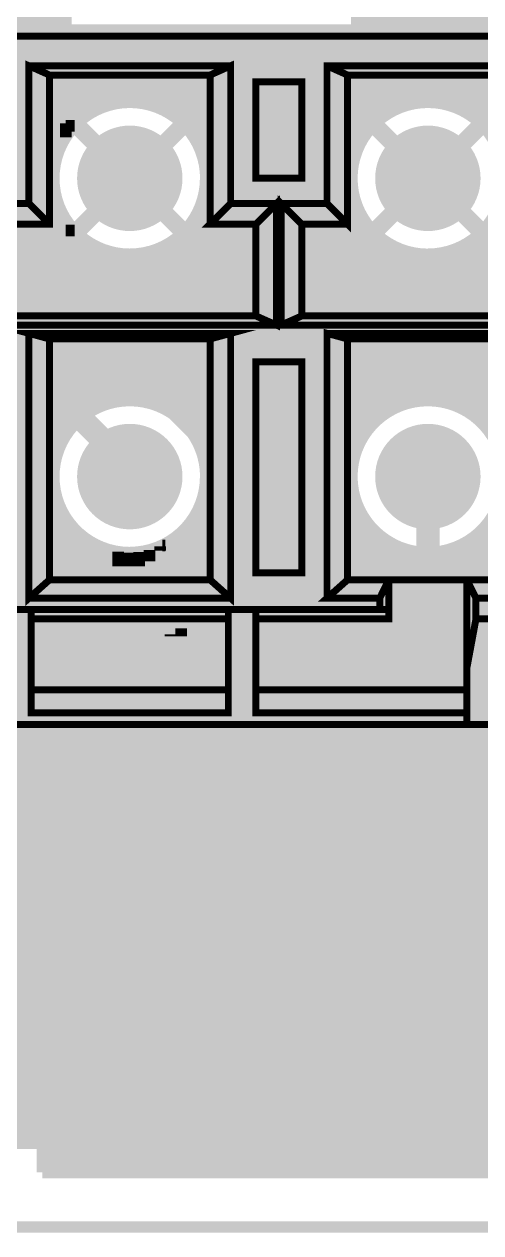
# Model space of a CAD drawing. Extents: x -5 to 100, y -56 to 115.
# Drawn here: x 47.86 to 57.82, y -5.13 to 21.21 of the extents above; entities that cross this region are included whole.
import ezdxf

# ---------------------------------------------------------------- set-up
doc = ezdxf.new("R2010")
doc.units = 0
doc.header["$MEASUREMENT"] = 0
doc.layers.get('0').update_dxf_attribs({"linetype": 'CONTINUOUS'})
for name, color, linetype in [('22-314-0_BOT', 7, 'CONTINUOUS'), ('22-314-0_DRD', 7, 'CONTINUOUS'), ('22-314-0_DRL', 2, 'CONTINUOUS'), ('22-314-0_SMB', 4, 'CONTINUOUS'), ('22-314-0_SMT', 3, 'CONTINUOUS'), ('22-314-0_SST', 5, 'CONTINUOUS'), ('22-314-0_TOP', 10, 'CONTINUOUS'), ('THRUHOLE_TAP', 12, 'CONTINUOUS')]:
    doc.layers.add(name, color=color, linetype=linetype)

# ---------------------------------------------------------------- blocks, each defined once
blk = doc.blocks.new('ROUND_3')
at = {"const_width": 1.14935}
blk.add_lwpolyline([(-0.574674, 0, 1), (0.574674, 0, 1)], format="xyb", close=True, dxfattribs=at)
blk = doc.blocks.new('ROUND_18')
at = {"const_width": 0.65024}
blk.add_lwpolyline([(-0.32512, 0, 1), (0.32512, 0, 1)], format="xyb", close=True, dxfattribs=at)

msp = doc.modelspace()

# ---------------------------------------------------------------- linework, layer by layer
at = {"layer": '22-314-0_BOT'}
for points, const_width in [([(43.66514, 11.3538), (46.38294, 8.636), (50.8, 8.636), (52.578, 10.414), (52.578, 11.43), (48.006, 16.002), (48.006, 19.05), (45.466, 21.59), (37.592, 21.59), (32.766, 26.416), (32.766, 42.926), (22.86, 52.832), (22.86, 94.488), (17.59712, 99.74834), (17.59712, 104.648), (19.25066, 106.299)], 0.508), ([(56.66486, 11.3538), (56.66486, 9.16686), (54.61, 7.112), (41.402, 7.112), (33.782, 14.732), (33.782, 19.05), (28.702, 24.13), (13.208, 24.13), (9.652, 27.686), (9.652, 98.806), (8.7503, 99.7077), (8.7503, 101.69906)], 0.508), ([(50.165, 11.3538), (50.165, 11.557), (46.482, 15.24), (46.482, 19.05), (44.958, 20.574), (37.084, 20.574), (23.114, 34.544), (23.114, 41.656), (18.796, 45.974), (18.796, 64.262), (20.828, 66.294), (20.828, 82.296), (19.304, 83.82), (19.304, 96.266), (15.75054, 99.81946), (15.75054, 101.69906)], 0.508), ([(47.8536, 36.83), (47.8536, 20.27936)], 0.254), ([(48.0822, 36.83), (48.0822, 20.05076)], 0.254), ([(48.3108, 36.83), (48.3108, 19.82216)], 0.254), ([(48.5394, 36.83), (48.5394, 19.59356)], 0.254), ([(48.768, 36.83), (48.768, 19.05)], 0.254), ([(55.1688, 34.94024), (55.1688, 18.5674)], 0.254), ([(55.3974, 34.71164), (55.3974, 18.923)], 0.254), ([(55.626, 34.48304), (55.626, 19.14652)], 0.254), ([(55.8546, 34.25444), (55.8546, 19.30146)], 0.254), ([(56.0832, 34.02584), (56.0832, 19.4056)], 0.254), ([(56.3118, 33.79724), (56.3118, 19.47418)], 0.254), ([(56.5404, 33.56864), (56.5404, 19.5072)], 0.254), ([(56.769, 33.34004), (56.769, 19.50974)], 0.254), ([(56.9976, 33.11144), (56.9976, 19.47926)], 0.254), ([(57.2262, 32.88284), (57.2262, 19.41322)], 0.254), ([(57.4548, 32.65424), (57.4548, 19.31162)], 0.254), ([(57.6834, 32.43072), (57.6834, 19.16176)], 0.254), ([(57.912, 32.30118), (57.912, 18.94586)], 0.254), ([(55.118, 24.892), (48.768, 24.892), (48.768, 21.082)], 0.254), ([(55.118, 24.892), (55.118, 21.082)], 0.254), ([(46.00956, 22.1234), (48.54448, 19.58848)], 0.254), ([(48.768, 21.2852), (46.84776, 21.2852)], 0.254), ([(58.9407, 21.2852), (55.118, 21.2852)], 0.254), ([(58.65876, 21.0566), (47.07636, 21.0566)], 0.254), ([(55.118, 21.082), (48.768, 21.082)], 0.254), ([(48.9966, 21.082), (48.9966, 19.02968)], 0.254), ([(49.2252, 21.082), (49.2252, 19.22018)], 0.254), ([(49.4538, 21.082), (49.4538, 19.35226)], 0.254), ([(49.6824, 21.082), (49.6824, 19.44116)], 0.254), ([(49.911, 21.082), (49.911, 19.49196)], 0.254), ([(50.1396, 21.082), (50.1396, 19.51228)], 0.254), ([(50.3682, 21.082), (50.3682, 19.49958)], 0.254), ([(50.5968, 21.082), (50.5968, 19.45386)], 0.254), ([(50.8254, 21.082), (50.8254, 19.37512)], 0.254), ([(51.054, 21.082), (51.054, 19.2532)], 0.254), ([(51.2826, 21.082), (51.2826, 19.07794)], 0.254), ([(51.5112, 21.082), (51.5112, 18.8214)], 0.254), ([(51.7398, 21.082), (51.7398, 18.37182)], 0.254), ([(51.9684, 21.082), (51.9684, 13.11656)], 0.254), ([(52.197, 21.082), (52.197, 12.88796)], 0.254), ([(52.4256, 21.082), (52.4256, 12.65936)], 0.254), ([(52.6542, 21.082), (52.6542, 12.43076)], 0.254), ([(52.8828, 21.082), (52.8828, 12.20216)], 0.254), ([(53.1114, 21.082), (53.1114, 11.97356)], 0.254), ([(53.34, 21.082), (53.34, 7.874)], 0.254), ([(53.5686, 21.082), (53.5686, 7.874)], 0.254), ([(53.7972, 21.082), (53.7972, 7.874)], 0.254), ([(54.0258, 21.082), (54.0258, 7.874)], 0.254), ([(54.2544, 21.082), (54.2544, 7.874)], 0.254), ([(54.483, 21.082), (54.483, 8.06196)], 0.254), ([(54.7116, 21.082), (54.7116, 8.29056)], 0.254), ([(54.9402, 21.082), (54.9402, 8.51916)], 0.254), ([(58.49366, 20.828), (47.30496, 20.828)], 0.254), ([(58.39206, 20.5994), (47.53356, 20.5994)], 0.254), ([(58.33872, 20.3708), (47.76216, 20.3708)], 0.254), ([(58.32856, 20.1422), (47.99076, 20.1422)], 0.254), ([(58.36158, 19.9136), (48.21936, 19.9136)], 0.254), ([(58.44032, 19.685), (48.44796, 19.685)], 0.254), ([(49.73828, 19.4564), (48.65116, 19.4564)], 0.254), ([(56.23814, 19.4564), (50.59172, 19.4564)], 0.254), ([(58.57494, 19.4564), (57.09158, 19.4564)], 0.254), ([(49.23536, 19.2278), (48.74768, 19.2278)], 0.254), ([(55.73522, 19.2278), (51.0921, 19.2278)], 0.254), ([(58.79338, 19.2278), (57.59196, 19.2278)], 0.254), ([(48.768, 19.05), (48.768, 18.74774)], 0.254), ([(48.96612, 18.9992), (48.768, 18.9992)], 0.254), ([(49.03724, 18.98142), (50.165, 17.85366)], 0.381), ([(51.29276, 18.98142), (50.165, 17.85366)], 0.381), ([(55.46598, 18.9992), (51.36388, 18.9992)], 0.254), ([(55.5371, 18.98142), (56.66486, 17.85366)], 0.381), ([(57.79262, 18.98142), (56.66486, 17.85366)], 0.381), ([(59.22772, 18.9992), (57.86374, 18.9992)], 0.254), ([(55.2831, 18.7706), (51.54676, 18.7706)], 0.254), ([(55.1561, 18.542), (51.67376, 18.542)], 0.254), ([(55.07228, 18.3134), (51.75758, 18.3134)], 0.254), ([(55.02148, 18.0848), (51.80584, 18.0848)], 0.254), ([(49.03724, 16.7259), (50.165, 17.85366)], 0.381), ([(51.29276, 16.7259), (50.165, 17.85366)], 0.381), ([(55.00624, 17.8562), (51.82108, 17.8562)], 0.254), ([(55.5371, 16.7259), (56.66486, 17.85366)], 0.381), ([(57.79262, 16.7259), (56.66486, 17.85366)], 0.381), ([(55.02148, 17.6276), (51.80584, 17.6276)], 0.254), ([(51.7398, 17.3355), (51.7398, 13.34516)], 0.254), ([(55.06974, 17.399), (51.75758, 17.399)], 0.254), ([(55.15356, 17.1704), (51.67376, 17.1704)], 0.254), ([(55.1688, 17.13992), (55.1688, 12.06754)], 0.254), ([(48.768, 16.96212), (48.768, 16.31696)], 0.254), ([(51.5112, 16.88592), (51.5112, 13.57376)], 0.254), ([(55.28056, 16.9418), (51.5493, 16.9418)], 0.254), ([(55.3974, 16.78432), (55.3974, 12.42314)], 0.254), ([(57.912, 16.76146), (57.912, 12.446)], 0.254), ([(48.96104, 16.7132), (48.768, 16.7132)], 0.254), ([(49.23028, 16.4846), (48.768, 16.4846)], 0.254), ([(48.9966, 16.67764), (48.9966, 16.08836)], 0.254), ([(49.2252, 16.48968), (49.2252, 15.85976)], 0.254), ([(55.73014, 16.4846), (51.09718, 16.4846)], 0.254), ([(51.2826, 16.62938), (51.2826, 13.80236)], 0.254), ([(55.4609, 16.7132), (51.36642, 16.7132)], 0.254), ([(55.626, 16.56334), (55.626, 12.64666)], 0.254), ([(74.48042, 16.4846), (57.59704, 16.4846)], 0.254), ([(57.6834, 16.54556), (57.6834, 12.6619)], 0.254), ([(74.21118, 16.7132), (57.86628, 16.7132)], 0.254), ([(48.768, 16.31696), (53.11648, 11.96848)], 0.254), ([(49.72558, 16.256), (48.82896, 16.256)], 0.254), ([(49.4538, 16.3576), (49.4538, 15.63116)], 0.254), ([(49.6824, 16.2687), (49.6824, 15.40256)], 0.254), ([(49.911, 16.21536), (49.911, 15.17396)], 0.254), ([(50.3682, 16.20774), (50.3682, 14.71676)], 0.254), ([(50.5968, 16.25346), (50.5968, 14.48816)], 0.254), ([(56.22544, 16.256), (50.60442, 16.256)], 0.254), ([(50.8254, 16.33474), (50.8254, 14.25956)], 0.254), ([(51.054, 16.45412), (51.054, 14.03096)], 0.254), ([(55.8546, 16.4084), (55.8546, 12.8016)], 0.254), ([(56.0832, 16.30172), (56.0832, 12.90574)], 0.254), ([(56.3118, 16.23314), (56.3118, 12.97432)], 0.254), ([(56.9976, 16.2306), (56.9976, 12.9794)], 0.254), ([(74.97572, 16.256), (57.10428, 16.256)], 0.254), ([(57.2262, 16.2941), (57.2262, 12.91336)], 0.254), ([(57.4548, 16.3957), (57.4548, 12.81176)], 0.254), ([(77.47, 16.0274), (49.05756, 16.0274)], 0.254), ([(50.1396, 16.19758), (50.1396, 14.94536)], 0.254), ([(56.5404, 16.20012), (56.5404, 13.00734)], 0.254), ([(56.769, 16.20012), (56.769, 13.00988)], 0.254), ([(77.47, 15.7988), (49.28616, 15.7988)], 0.254), ([(77.47, 15.5702), (49.51476, 15.5702)], 0.254), ([(77.47, 15.3416), (49.74336, 15.3416)], 0.254), ([(77.47, 15.113), (49.97196, 15.113)], 0.254), ([(45.94606, 14.69644), (48.63846, 12.00404)], 0.254), ([(77.47, 14.8844), (50.20056, 14.8844)], 0.254), ([(77.47, 14.6558), (50.42916, 14.6558)], 0.254), ([(77.35824, 14.4272), (50.65776, 14.4272)], 0.254), ([(77.12964, 14.1986), (50.88636, 14.1986)], 0.254), ([(76.90104, 13.97), (51.11496, 13.97)], 0.254), ([(76.67244, 13.7414), (51.34356, 13.7414)], 0.254), ([(76.44384, 13.5128), (51.57216, 13.5128)], 0.254), ([(76.21524, 13.2842), (51.80076, 13.2842)], 0.254), ([(75.98664, 13.0556), (52.02936, 13.0556)], 0.254), ([(47.81804, 12.827), (44.42714, 12.827)], 0.254), ([(47.8536, 12.79144), (47.8536, 9.398)], 0.254), ([(55.90286, 12.827), (52.25796, 12.827)], 0.254), ([(74.65314, 12.827), (57.42686, 12.827)], 0.254), ([(48.04664, 12.5984), (44.75988, 12.5984)], 0.254), ([(48.0822, 12.56284), (48.0822, 9.398)], 0.254), ([(55.56758, 12.5984), (52.48656, 12.5984)], 0.254), ([(74.31786, 12.5984), (57.7596, 12.5984)], 0.254), ([(48.27524, 12.3698), (44.97578, 12.3698)], 0.254), ([(48.3108, 12.33424), (48.3108, 9.398)], 0.254), ([(55.35422, 12.3698), (52.71516, 12.3698)], 0.254), ([(48.50384, 12.1412), (45.1231, 12.1412)], 0.254), ([(48.5394, 12.10564), (48.5394, 11.67892)], 0.254), ([(55.20436, 12.1412), (52.94376, 12.1412)], 0.254), ([(48.6029, 11.9126), (45.2247, 11.9126)], 0.254), ([(55.10276, 11.9126), (53.16728, 11.9126)], 0.254), ([(48.5394, 11.684), (45.2882, 11.684)], 0.254), ([(55.03926, 11.684), (53.29682, 11.684)], 0.254), ([(48.50892, 11.4554), (45.31868, 11.4554)], 0.254), ([(48.51146, 11.2268), (45.31868, 11.2268)], 0.254), ([(55.00878, 11.4554), (53.34, 11.4554)], 0.254), ([(53.34, 11.43), (53.34, 10.414)], 0.254), ([(55.01132, 11.2268), (53.34, 11.2268)], 0.254), ([(48.54448, 10.9982), (45.28312, 10.9982)], 0.254), ([(48.5394, 11.02868), (48.5394, 9.398)], 0.254), ([(55.04434, 10.9982), (53.34, 10.9982)], 0.254), ([(48.61306, 10.7696), (45.3263, 10.7696)], 0.254), ([(55.11292, 10.7696), (53.34, 10.7696)], 0.254), ([(48.71974, 10.541), (45.5549, 10.541)], 0.254), ([(48.768, 10.46226), (48.768, 9.398)], 0.254), ([(55.2196, 10.541), (53.34, 10.541)], 0.254), ([(55.1688, 10.64006), (55.1688, 8.74776)], 0.254), ([(48.87468, 10.3124), (45.7835, 10.3124)], 0.254), ([(48.9966, 10.17778), (48.9966, 9.398)], 0.254), ([(55.37454, 10.3124), (53.33238, 10.3124)], 0.254), ([(55.3974, 10.28446), (55.3974, 8.97636)], 0.254), ([(57.912, 10.2616), (57.912, -3.175)], 0.254), ([(49.10074, 10.0838), (46.0121, 10.0838)], 0.254), ([(49.2252, 9.98982), (49.2252, 9.398)], 0.254), ([(51.02098, 9.93394), (50.48504, 9.398)], 0.254), ([(55.6006, 10.0838), (53.2638, 10.0838)], 0.254), ([(55.626, 10.06348), (55.626, 9.20496)], 0.254), ([(55.8546, 9.90854), (55.8546, 9.43356)], 0.254), ([(55.90286, 9.88314), (55.90286, 9.48182)], 0.254), ([(57.42686, 9.88314), (57.42686, 9.16686)], 0.254), ([(57.4548, 9.89584), (57.4548, -3.175)], 0.254), ([(57.6834, 10.0457), (57.6834, -3.175)], 0.254), ([(74.35088, 10.0838), (57.72912, 10.0838)], 0.254), ([(49.45634, 9.8552), (46.2407, 9.8552)], 0.254), ([(50.71364, 9.6266), (46.4693, 9.6266)], 0.254), ([(49.4538, 9.85774), (49.4538, 9.398)], 0.254), ([(49.6824, 9.76884), (49.6824, 9.398)], 0.254), ([(49.911, 9.7155), (49.911, 9.398)], 0.254), ([(50.1396, 9.69772), (50.1396, 9.398)], 0.254), ([(50.3682, 9.70788), (50.3682, 9.398)], 0.254), ([(50.5968, 9.7536), (50.5968, 9.50976)], 0.254), ([(50.8254, 9.83488), (50.8254, 9.73836)], 0.254), ([(50.94224, 9.8552), (50.87112, 9.8552)], 0.254), ([(53.11648, 9.87552), (51.34356, 8.10006)], 0.254), ([(55.90286, 9.6266), (52.86756, 9.6266)], 0.254), ([(52.8828, 9.64184), (52.8828, 7.874)], 0.254), ([(55.90286, 9.8552), (53.09616, 9.8552)], 0.254), ([(53.1114, 9.87044), (53.1114, 7.874)], 0.254), ([(74.70648, 9.8552), (57.42686, 9.8552)], 0.254), ([(98.425, 9.6266), (57.42686, 9.6266)], 0.254), ([(50.48504, 9.398), (46.6979, 9.398)], 0.254), ([(55.81904, 9.398), (52.63896, 9.398)], 0.254), ([(52.6542, 9.41324), (52.6542, 7.874)], 0.254), ([(55.90286, 9.48182), (54.29504, 7.874)], 0.254), ([(98.425, 9.398), (57.42686, 9.398)], 0.254), ([(55.59044, 9.1694), (52.41036, 9.1694)], 0.254), ([(52.4256, 9.18464), (52.4256, 7.874)], 0.254), ([(98.425, 9.1694), (57.42686, 9.1694)], 0.254), ([(55.36184, 8.9408), (52.18176, 8.9408)], 0.254), ([(52.197, 8.95604), (52.197, 7.874)], 0.254), ([(98.425, 8.9408), (57.3913, 8.9408)], 0.254), ([(55.13324, 8.7122), (51.95316, 8.7122)], 0.254), ([(51.9684, 8.72744), (51.9684, 7.874)], 0.254), ([(57.20334, 8.62838), (55.15356, 6.57606)], 0.254), ([(57.2262, 8.65124), (57.2262, -3.175)], 0.254), ([(98.425, 8.7122), (57.277, 8.7122)], 0.254), ([(54.90464, 8.4836), (51.72456, 8.4836)], 0.254), ([(51.7398, 8.49884), (51.7398, 7.874)], 0.254), ([(56.9976, 8.42264), (56.9976, -3.175)], 0.254), ([(98.425, 8.4836), (57.05856, 8.4836)], 0.254), ([(51.2826, 8.04672), (51.2826, 7.874)], 0.254), ([(54.67604, 8.255), (51.49596, 8.255)], 0.254), ([(51.5112, 8.27024), (51.5112, 7.874)], 0.254), ([(56.769, 8.19404), (56.769, -3.175)], 0.254), ([(98.425, 8.255), (56.82996, 8.255)], 0.254), ([(54.29504, 7.874), (41.71696, 7.874)], 0.254), ([(50.8, 7.874), (46.38294, 7.874)], 0.254), ([(51.054, 7.91718), (51.054, 7.874)], 0.254), ([(54.44744, 8.0264), (51.2572, 8.0264)], 0.254), ([(98.425, 7.7978), (56.37276, 7.7978)], 0.254), ([(56.5404, 7.96544), (56.5404, -3.175)], 0.254), ([(98.425, 8.0264), (56.60136, 8.0264)], 0.254), ([(98.425, 7.5692), (56.14416, 7.5692)], 0.254), ([(56.3118, 7.73684), (56.3118, -3.175)], 0.254), ([(55.8546, 7.27964), (55.8546, -3.175)], 0.254), ([(98.425, 7.3406), (55.91556, 7.3406)], 0.254), ([(56.0832, 7.50824), (56.0832, -3.175)], 0.254), ([(55.626, 7.05104), (55.626, -3.175)], 0.254), ([(98.425, 7.112), (55.68696, 7.112)], 0.254), ([(55.3974, 6.82244), (55.3974, -3.175)], 0.254), ([(98.425, 6.8834), (55.45836, 6.8834)], 0.254), ([(55.1688, 6.59384), (55.1688, -3.175)], 0.254), ([(98.425, 6.6548), (55.22976, 6.6548)], 0.254), ([(98.425, 6.1976), (37.973, 6.1976)], 0.254), ([(54.61, 6.35), (41.402, 6.35)], 0.254), ([(47.8536, 6.35), (47.8536, -3.175)], 0.254), ([(48.0822, 6.35), (48.0822, -3.175)], 0.254), ([(48.3108, 6.35), (48.3108, -3.175)], 0.254), ([(48.5394, 6.35), (48.5394, -3.175)], 0.254), ([(48.768, 6.35), (48.768, -3.175)], 0.254), ([(48.9966, 6.35), (48.9966, -3.175)], 0.254), ([(49.2252, 6.35), (49.2252, -3.175)], 0.254), ([(49.4538, 6.35), (49.4538, -3.175)], 0.254), ([(49.6824, 6.35), (49.6824, -3.175)], 0.254), ([(49.911, 6.35), (49.911, -3.175)], 0.254), ([(50.1396, 6.35), (50.1396, -3.175)], 0.254), ([(50.3682, 6.35), (50.3682, -3.175)], 0.254), ([(50.5968, 6.35), (50.5968, -3.175)], 0.254), ([(50.8254, 6.35), (50.8254, -3.175)], 0.254), ([(51.054, 6.35), (51.054, -3.175)], 0.254), ([(51.2826, 6.35), (51.2826, -3.175)], 0.254), ([(51.5112, 6.35), (51.5112, -3.175)], 0.254), ([(51.7398, 6.35), (51.7398, -3.175)], 0.254), ([(51.9684, 6.35), (51.9684, -3.175)], 0.254), ([(52.197, 6.35), (52.197, -3.175)], 0.254), ([(52.4256, 6.35), (52.4256, -3.175)], 0.254), ([(52.6542, 6.35), (52.6542, -3.175)], 0.254), ([(52.8828, 6.35), (52.8828, -3.175)], 0.254), ([(53.1114, 6.35), (53.1114, -3.175)], 0.254), ([(53.34, 6.35), (53.34, -3.175)], 0.254), ([(53.5686, 6.35), (53.5686, -3.175)], 0.254), ([(53.7972, 6.35), (53.7972, -3.175)], 0.254), ([(54.0258, 6.35), (54.0258, -3.175)], 0.254), ([(54.2544, 6.35), (54.2544, -3.175)], 0.254), ([(54.483, 6.35), (54.483, -3.175)], 0.254), ([(54.7116, 6.35762), (54.7116, -3.175)], 0.254), ([(54.9402, 6.42366), (54.9402, -3.175)], 0.254), ([(98.425, 6.4262), (54.94274, 6.4262)], 0.254), ([(98.425, 5.969), (37.973, 5.969)], 0.254), ([(98.425, 5.7404), (37.973, 5.7404)], 0.254), ([(98.425, 5.5118), (37.973, 5.5118)], 0.254), ([(98.425, 5.2832), (37.973, 5.2832)], 0.254), ([(98.425, 5.0546), (-3.81, 5.0546)], 0.254), ([(98.425, 4.826), (-3.81, 4.826)], 0.254), ([(98.425, 4.5974), (-3.81, 4.5974)], 0.254), ([(98.425, 4.3688), (-3.81, 4.3688)], 0.254), ([(98.425, 4.1402), (-3.81, 4.1402)], 0.254), ([(94.12732, 3.9116), (0.87122, 3.9116)], 0.254), ([(93.41866, 3.683), (1.57988, 3.683)], 0.254), ([(92.96908, 3.4544), (2.02946, 3.4544)], 0.254), ([(92.6211, 3.2258), (2.37744, 3.2258)], 0.254), ([(92.33916, 2.9972), (2.65938, 2.9972)], 0.254), ([(92.10294, 2.7686), (2.8956, 2.7686)], 0.254), ([(91.89974, 2.54), (3.0988, 2.54)], 0.254), ([(91.72448, 2.3114), (3.27406, 2.3114)], 0.254), ([(91.57462, 2.0828), (3.42392, 2.0828)], 0.254), ([(91.44762, 1.8542), (3.55092, 1.8542)], 0.254), ([(91.33586, 1.6256), (3.66268, 1.6256)], 0.254), ([(91.24188, 1.397), (3.75666, 1.397)], 0.254), ([(91.16568, 1.1684), (3.83286, 1.1684)], 0.254), ([(91.10472, 0.9398), (3.89382, 0.9398)], 0.254), ([(91.05646, 0.7112), (3.94208, 0.7112)], 0.254), ([(91.0209, 0.4826), (3.97764, 0.4826)], 0.254), ([(91.00058, 0.254), (3.99796, 0.254)], 0.254), ([(90.99296, 0.0254), (4.00558, 0.0254)], 0.254), ([(90.99804, -0.2032), (38.1, -0.2032)], 0.254), ([(91.01582, -0.4318), (38.1, -0.4318)], 0.254), ([(91.0463, -0.6604), (38.1, -0.6604)], 0.254), ([(91.09202, -0.889), (38.1, -0.889)], 0.254), ([(91.15044, -1.1176), (38.1, -1.1176)], 0.254), ([(91.2241, -1.3462), (38.1, -1.3462)], 0.254), ([(91.313, -1.5748), (38.1, -1.5748)], 0.254), ([(91.41968, -1.8034), (38.1, -1.8034)], 0.254), ([(91.54414, -2.032), (38.1, -2.032)], 0.254), ([(91.69146, -2.2606), (38.1, -2.2606)], 0.254), ([(91.8591, -2.4892), (38.1, -2.4892)], 0.254), ([(92.05468, -2.7178), (38.1, -2.7178)], 0.254), ([(92.28328, -2.9464), (38.1, -2.9464)], 0.254), ([(92.55506, -3.175), (38.1, -3.175)], 0.254)]:
    msp.add_lwpolyline(points, dxfattribs=dict(at, const_width=const_width))
at = {"layer": '22-314-0_BOT', "const_width": 0.254}
for points in [[(48.768, 19.05, 0.1989124), (48.54482, 19.58882)], [(50.165, 19.51228, 0.2557372), (48.76799, 18.74774)], [(51.82362, 17.85366, 0.4142136), (50.165, 19.51228)], [(56.66486, 19.51228, 0.4142136), (55.00624, 17.85366)], [(58.32348, 17.85366, 0.4142136), (56.66486, 19.51228)], [(50.165, 16.19758, 0.4142136), (51.82108, 17.85366)], [(55.00624, 17.85366, 0.4142136), (56.66486, 16.19504)], [(56.66486, 16.19758, 0.4142136), (58.32094, 17.85366)], [(48.768, 16.96212, 0.2560808), (50.165, 16.19642)], [(56.66486, 13.01242, 0.4142136), (55.00624, 11.3538)], [(58.32348, 11.3538, 0.4142136), (56.66486, 13.01242)], [(48.63846, 12.00404, 0.1010116), (48.50574, 11.3538)], [(53.34, 11.43, 0.1989124), (53.11682, 11.96882)], [(48.50638, 11.3538, 0.4142136), (50.165, 9.69518)], [(55.00624, 11.3538, 0.2801921), (55.90286, 9.88314)], [(57.42686, 9.88314, 0.2801918), (58.32094, 11.3538)], [(53.11648, 9.87552, 0.1989124), (53.33952, 10.414)], [(53.11648, 9.87552, 0.1989124), (53.33952, 10.414)], [(50.165, 9.69772, 0.1364681), (51.02003, 9.93551)], [(57.20334, 8.62838, 0.1989124), (57.42638, 9.16686)], [(57.20334, 8.62838, 0.1989124), (57.42638, 9.16686)], [(50.8, 7.874, 0.1989119), (51.33882, 8.09718)], [(50.8, 7.874, 0.1989119), (51.33882, 8.09718)], [(54.61, 6.35, 0.1989119), (55.14882, 6.57318)], [(54.61, 6.35, 0.1989119), (55.14882, 6.57318)]]:
    msp.add_lwpolyline(points, format="xyb", dxfattribs=at)
at = {"layer": '22-314-0_DRD', "const_width": 0.254}
for points in [[(49.53, 18.48866), (49.53, 17.21866)], [(50.8, 18.48866), (49.53, 18.48866)], [(50.8, 18.48866), (49.53, 17.21866)], [(50.8, 17.21866), (49.53, 18.48866)], [(50.8, 17.21866), (50.8, 18.48866)], [(56.02986, 18.48866), (56.02986, 17.21866)], [(57.29986, 18.48866), (56.02986, 18.48866)], [(57.29986, 18.48866), (56.02986, 17.21866)], [(57.29986, 17.21866), (56.02986, 18.48866)], [(57.29986, 17.21866), (57.29986, 18.48866)], [(49.53, 17.21866), (50.8, 17.21866)], [(56.02986, 17.21866), (57.29986, 17.21866)], [(49.53, 11.9888), (49.53, 10.7188)], [(50.8, 11.9888), (49.53, 11.9888)], [(50.8, 11.9888), (49.53, 10.7188)], [(50.8, 10.7188), (49.53, 11.9888)], [(50.8, 10.7188), (50.8, 11.9888)], [(56.02986, 11.9888), (56.02986, 10.7188)], [(57.29986, 11.9888), (56.02986, 11.9888)], [(57.29986, 11.9888), (56.02986, 10.7188)], [(57.29986, 10.7188), (56.02986, 11.9888)], [(57.29986, 10.7188), (57.29986, 11.9888)], [(49.53, 10.7188), (50.8, 10.7188)], [(56.02986, 10.7188), (57.29986, 10.7188)], [(-2.99974, -4.99872), (98.00082, -4.99872)]]:
    msp.add_lwpolyline(points, dxfattribs=at)
at = {"layer": '22-314-0_DRL', "const_width": 0.254}
msp.add_lwpolyline([(-2.99974, -4.99872), (98.00082, -4.99872)], dxfattribs=at)
at = {"layer": '22-314-0_SST'}
for points, const_width in [([(60.03544, 20.955), (40.29456, 20.955)], 0.1524), ([(48.41494, 16.85544), (47.96536, 17.30502), (47.96536, 20.30476), (48.41494, 20.1041)], 0.1524), ([(52.36464, 20.30476), (47.96536, 20.30476)], 0.1524), ([(51.91506, 16.85544), (51.91506, 20.1041), (52.36464, 20.30476), (52.36464, 17.30502), (51.91506, 16.85544), (52.91582, 16.85544)], 0.1524), ([(58.8645, 14.6558), (53.46446, 14.6558), (53.91404, 14.85392), (58.41492, 14.85392), (58.8645, 14.6558), (58.8645, 17.65554), (59.11596, 17.65554), (59.11596, 20.30476), (54.46522, 20.30476), (54.46522, 17.30502), (54.9148, 16.85544), (54.9148, 20.1041), (54.46522, 20.30476)], 0.1524), ([(47.41418, 14.85392), (47.41418, 16.85544), (48.41494, 16.85544), (48.41494, 20.1041), (51.91506, 20.1041)], 0.1524), ([(53.91404, 17.85366), (53.91404, 19.95424), (52.91582, 19.95424), (52.91582, 17.85366), (53.91404, 17.85366)], 0.1524), ([(59.11596, 20.1041), (54.9148, 20.1041)], 0.1524), ([(52.91582, 14.85392), (52.91582, 16.85544), (53.3654, 17.30502), (53.3654, 14.6558), (52.91582, 14.85392), (47.41418, 14.85392), (46.9646, 14.6558), (53.3654, 14.6558)], 0.1524), ([(53.46446, 14.6558), (53.46446, 17.30502), (53.91404, 16.85544), (54.9148, 16.85544)], 0.1524), ([(47.96536, 17.30502), (46.9646, 17.30502), (47.41418, 16.85544)], 0.1524), ([(53.3654, 17.30502), (52.36464, 17.30502)], 0.1524), ([(54.46522, 17.30502), (53.46446, 17.30502)], 0.1524), ([(53.91404, 16.85544), (53.91404, 14.85392)], 0.1524), ([(51.91506, 14.35354), (48.41494, 14.35354), (47.96536, 14.47546), (52.36464, 14.47546), (51.91506, 14.35354), (51.91506, 9.1059), (52.36464, 8.70458), (52.36464, 14.47546)], 0.1524), ([(47.96536, 14.47546), (47.96536, 8.70458), (48.41494, 9.1059), (48.41494, 14.35354)], 0.1524), ([(58.41492, 14.35354), (58.8645, 14.47546), (58.8645, 8.70458), (58.41492, 9.1059), (58.41492, 14.35354), (54.9148, 14.35354), (54.46522, 14.47546), (54.46522, 8.70458)], 0.1524), ([(58.8645, 14.47546), (54.46522, 14.47546)], 0.1524), ([(54.9148, 14.35354), (54.9148, 9.1059)], 0.1524), ([(53.91404, 9.25576), (53.91404, 13.8557), (52.91582, 13.8557), (52.91582, 9.25576), (53.91404, 9.25576)], 0.1524), ([(42.09542, 5.95376), (42.81424, 5.95376), (57.51576, 5.95376), (57.51576, 7.1882), (57.51576, 9.1059), (55.81396, 9.1059), (55.81396, 8.45566), (55.81396, 8.255), (52.91582, 8.255)], 0.1524), ([(48.41494, 9.1059), (51.91506, 9.1059)], 0.1524), ([(55.61584, 8.70458), (54.46522, 8.70458), (54.9148, 9.1059), (55.81396, 9.1059), (55.61584, 8.70458), (55.61584, 8.45566)], 0.1524), ([(58.8645, 8.70458), (57.71388, 8.70458), (57.51576, 9.1059), (58.41492, 9.1059)], 0.1524), ([(47.96536, 8.70458), (52.36464, 8.70458)], 0.1524), ([(57.71388, 8.70458), (57.71388, 8.255), (57.51576, 7.1882)], 0.1524), ([(47.41418, 8.255), (44.51604, 8.255), (44.51604, 8.45566), (44.71416, 8.45566), (55.61584, 8.45566), (55.81396, 8.45566)], 0.1524), ([(48.01362, 8.45566), (48.01362, 6.20522), (52.31384, 6.20522), (52.31384, 8.45566)], 0.1524), ([(57.51576, 6.20522), (52.91582, 6.20522), (52.91582, 8.45566)], 0.1524), ([(48.01362, 8.255), (52.31384, 8.255)], 0.1524), ([(58.5343, 8.255), (57.71388, 8.255)], 0.1524), ([(48.01362, 6.7056), (52.31384, 6.7056)], 0.1524), ([(52.91582, 6.7056), (57.51576, 6.7056)], 0.1524), ([(57.51576, 5.95376), (58.23458, 5.95376)], 0.1524), ([(68.58, 1.905), (48.26, 1.905), (48.26, -0.635)], 0.254), ([(68.58, 1.7526), (48.26, 1.7526)], 0.254), ([(48.3616, 1.905), (48.3616, -0.635)], 0.254), ([(48.5902, 1.905), (48.5902, -0.635)], 0.254), ([(48.8188, 1.905), (48.8188, -0.635)], 0.254), ([(49.0474, 1.905), (49.0474, -0.635)], 0.254), ([(49.276, 1.905), (49.276, -0.635)], 0.254), ([(49.5046, 1.905), (49.5046, -0.635)], 0.254), ([(49.7332, 1.905), (49.7332, -0.635)], 0.254), ([(49.9618, 1.905), (49.9618, -0.635)], 0.254), ([(50.1904, 1.905), (50.1904, -0.635)], 0.254), ([(50.419, 1.905), (50.419, -0.635)], 0.254), ([(50.6476, 1.905), (50.6476, -0.635)], 0.254), ([(50.8762, 1.905), (50.8762, -0.635)], 0.254), ([(51.1048, 1.905), (51.1048, -0.635)], 0.254), ([(51.3334, 1.905), (51.3334, -0.635)], 0.254), ([(51.562, 1.905), (51.562, -0.635)], 0.254), ([(51.7906, 1.905), (51.7906, -0.635)], 0.254), ([(52.0192, 1.905), (52.0192, -0.635)], 0.254), ([(52.2478, 1.905), (52.2478, -0.635)], 0.254), ([(52.4764, 1.905), (52.4764, -0.635)], 0.254), ([(52.705, 1.905), (52.705, -0.635)], 0.254), ([(52.9336, 1.905), (52.9336, -0.635)], 0.254), ([(53.1622, 1.905), (53.1622, -0.635)], 0.254), ([(53.3908, 1.905), (53.3908, -0.635)], 0.254), ([(53.6194, 1.905), (53.6194, -0.635)], 0.254), ([(53.848, 1.905), (53.848, -0.635)], 0.254), ([(54.0766, 1.905), (54.0766, -0.635)], 0.254), ([(54.3052, 1.905), (54.3052, -0.635)], 0.254), ([(54.5338, 1.905), (54.5338, -0.635)], 0.254), ([(54.7624, 1.905), (54.7624, -0.635)], 0.254), ([(54.991, 1.905), (54.991, -0.635)], 0.254), ([(55.2196, 1.905), (55.2196, -0.635)], 0.254), ([(55.4482, 1.905), (55.4482, -0.635)], 0.254), ([(55.6768, 1.905), (55.6768, -0.635)], 0.254), ([(55.9054, 1.905), (55.9054, -0.635)], 0.254), ([(56.134, 1.905), (56.134, -0.635)], 0.254), ([(56.3626, 1.905), (56.3626, -0.635)], 0.254), ([(56.5912, 1.905), (56.5912, -0.635)], 0.254), ([(56.8198, 1.905), (56.8198, -0.635)], 0.254), ([(57.0484, 1.905), (57.0484, -0.635)], 0.254), ([(57.277, 1.905), (57.277, -0.635)], 0.254), ([(57.5056, 1.905), (57.5056, -0.635)], 0.254), ([(57.7342, 1.905), (57.7342, -0.635)], 0.254), ([(68.58, 1.524), (48.26, 1.524)], 0.254), ([(68.58, 1.2954), (48.26, 1.2954)], 0.254), ([(68.58, 1.0668), (48.26, 1.0668)], 0.254), ([(68.58, 0.8382), (48.26, 0.8382)], 0.254), ([(68.58, 0.6096), (48.26, 0.6096)], 0.254), ([(68.58, 0.381), (48.26, 0.381)], 0.254), ([(68.58, 0.1524), (48.26, 0.1524)], 0.254), ([(68.58, -0.0762), (48.26, -0.0762)], 0.254), ([(68.58, -0.3048), (48.26, -0.3048)], 0.254), ([(68.58, -0.5334), (48.26, -0.5334)], 0.254), ([(68.58, -0.635), (48.26, -0.635)], 0.254), ([(48.26, -1.27), (48.26, -3.81)], 0.254), ([(68.58, -1.27), (48.26, -1.27)], 0.254), ([(68.58, -1.27), (68.58, -3.81), (48.26, -3.81)], 0.254), ([(68.58, -1.4224), (48.26, -1.4224)], 0.254), ([(48.3616, -1.27), (48.3616, -3.81)], 0.254), ([(48.5902, -1.27), (48.5902, -3.81)], 0.254), ([(48.8188, -1.27), (48.8188, -3.81)], 0.254), ([(49.0474, -1.27), (49.0474, -3.81)], 0.254), ([(49.276, -1.27), (49.276, -3.81)], 0.254), ([(49.5046, -1.27), (49.5046, -3.81)], 0.254), ([(49.7332, -1.27), (49.7332, -3.81)], 0.254), ([(49.9618, -1.27), (49.9618, -3.81)], 0.254), ([(50.1904, -1.27), (50.1904, -3.81)], 0.254), ([(50.419, -1.27), (50.419, -3.81)], 0.254), ([(50.6476, -1.27), (50.6476, -3.81)], 0.254), ([(50.8762, -1.27), (50.8762, -3.81)], 0.254), ([(51.1048, -1.27), (51.1048, -3.81)], 0.254), ([(51.3334, -1.27), (51.3334, -3.81)], 0.254), ([(51.562, -1.27), (51.562, -3.81)], 0.254), ([(51.7906, -1.27), (51.7906, -3.81)], 0.254), ([(52.0192, -1.27), (52.0192, -3.81)], 0.254), ([(52.2478, -1.27), (52.2478, -3.81)], 0.254), ([(52.4764, -1.27), (52.4764, -3.81)], 0.254), ([(52.705, -1.27), (52.705, -3.81)], 0.254), ([(52.9336, -1.27), (52.9336, -3.81)], 0.254), ([(53.1622, -1.27), (53.1622, -3.81)], 0.254), ([(53.3908, -1.27), (53.3908, -3.81)], 0.254), ([(53.6194, -1.27), (53.6194, -3.81)], 0.254), ([(53.848, -1.27), (53.848, -3.81)], 0.254), ([(54.0766, -1.27), (54.0766, -3.81)], 0.254), ([(54.3052, -1.27), (54.3052, -3.81)], 0.254), ([(54.5338, -1.27), (54.5338, -3.81)], 0.254), ([(54.7624, -1.27), (54.7624, -3.81)], 0.254), ([(54.991, -1.27), (54.991, -3.81)], 0.254), ([(55.2196, -1.27), (55.2196, -3.81)], 0.254), ([(55.4482, -1.27), (55.4482, -3.81)], 0.254), ([(55.6768, -1.27), (55.6768, -3.81)], 0.254), ([(55.9054, -1.27), (55.9054, -3.81)], 0.254), ([(56.134, -1.27), (56.134, -3.81)], 0.254), ([(56.3626, -1.27), (56.3626, -3.81)], 0.254), ([(56.5912, -1.27), (56.5912, -3.81)], 0.254), ([(56.8198, -1.27), (56.8198, -3.81)], 0.254), ([(57.0484, -1.27), (57.0484, -3.81)], 0.254), ([(57.277, -1.27), (57.277, -3.81)], 0.254), ([(57.5056, -1.27), (57.5056, -3.81)], 0.254), ([(57.7342, -1.27), (57.7342, -3.81)], 0.254), ([(68.58, -1.651), (48.26, -1.651)], 0.254), ([(68.58, -1.8796), (48.26, -1.8796)], 0.254), ([(68.58, -2.1082), (48.26, -2.1082)], 0.254), ([(68.58, -2.3368), (48.26, -2.3368)], 0.254), ([(68.58, -2.5654), (48.26, -2.5654)], 0.254), ([(68.58, -2.794), (48.26, -2.794)], 0.254), ([(68.58, -3.0226), (48.26, -3.0226)], 0.254), ([(68.58, -3.2512), (48.26, -3.2512)], 0.254), ([(68.58, -3.4798), (48.26, -3.4798)], 0.254), ([(68.58, -3.7084), (48.26, -3.7084)], 0.254)]:
    msp.add_lwpolyline(points, dxfattribs=dict(at, const_width=const_width))
at = {"layer": '22-314-0_TOP'}
for points, const_width in [([(47.8536, 48.514), (47.8536, -3.175)], 0.254), ([(48.0822, 48.514), (48.0822, -3.175)], 0.254), ([(48.3108, 48.514), (48.3108, -3.175)], 0.254), ([(48.5394, 48.514), (48.5394, 18.17878)], 0.254), ([(48.768, 48.514), (48.768, 18.74774)], 0.254), ([(55.1688, 48.514), (55.1688, 18.5674)], 0.254), ([(55.3974, 48.514), (55.3974, 18.923)], 0.254), ([(55.626, 48.514), (55.626, 19.14652)], 0.254), ([(55.8546, 48.514), (55.8546, 19.30146)], 0.254), ([(56.0832, 48.514), (56.0832, 19.4056)], 0.254), ([(56.3118, 48.514), (56.3118, 19.47418)], 0.254), ([(56.5404, 48.514), (56.5404, 19.5072)], 0.254), ([(56.769, 48.514), (56.769, 19.50974)], 0.254), ([(56.9976, 48.514), (56.9976, 19.47926)], 0.254), ([(57.2262, 48.514), (57.2262, 19.41322)], 0.254), ([(57.4548, 48.514), (57.4548, 19.31162)], 0.254), ([(57.6834, 48.514), (57.6834, 19.16176)], 0.254), ([(57.912, 48.514), (57.912, 18.94586)], 0.254), ([(55.118, 24.892), (48.768, 24.892), (48.768, 21.082)], 0.254), ([(55.118, 24.892), (55.118, 21.082)], 0.254), ([(48.768, 21.2852), (29.59862, 21.2852)], 0.254), ([(58.9407, 21.2852), (55.118, 21.2852)], 0.254), ([(58.65876, 21.0566), (29.88056, 21.0566)], 0.254), ([(55.118, 21.082), (48.768, 21.082)], 0.254), ([(48.9966, 21.082), (48.9966, 19.02968)], 0.254), ([(49.2252, 21.082), (49.2252, 19.22018)], 0.254), ([(49.4538, 21.082), (49.4538, 19.35226)], 0.254), ([(49.6824, 21.082), (49.6824, 19.44116)], 0.254), ([(49.911, 21.082), (49.911, 19.49196)], 0.254), ([(50.1396, 21.082), (50.1396, 19.51228)], 0.254), ([(50.3682, 21.082), (50.3682, 19.49958)], 0.254), ([(50.5968, 21.082), (50.5968, 19.45386)], 0.254), ([(50.8254, 21.082), (50.8254, 19.37512)], 0.254), ([(51.054, 21.082), (51.054, 19.2532)], 0.254), ([(51.2826, 21.082), (51.2826, 19.07794)], 0.254), ([(51.5112, 21.082), (51.5112, 18.8214)], 0.254), ([(51.7398, 21.082), (51.7398, 18.37182)], 0.254), ([(51.9684, 21.082), (51.9684, -3.175)], 0.254), ([(52.197, 21.082), (52.197, -3.175)], 0.254), ([(52.4256, 21.082), (52.4256, -3.175)], 0.254), ([(52.6542, 21.082), (52.6542, -3.175)], 0.254), ([(52.8828, 21.082), (52.8828, -3.175)], 0.254), ([(53.1114, 21.082), (53.1114, -3.175)], 0.254), ([(53.34, 21.082), (53.34, -3.175)], 0.254), ([(53.5686, 21.082), (53.5686, -3.175)], 0.254), ([(53.7972, 21.082), (53.7972, -3.175)], 0.254), ([(54.0258, 21.082), (54.0258, -3.175)], 0.254), ([(54.2544, 21.082), (54.2544, -3.175)], 0.254), ([(54.483, 21.082), (54.483, -3.175)], 0.254), ([(54.7116, 21.082), (54.7116, -3.175)], 0.254), ([(54.9402, 21.082), (54.9402, -3.175)], 0.254), ([(58.49366, 20.828), (30.04566, 20.828)], 0.254), ([(58.39206, 20.5994), (30.14726, 20.5994)], 0.254), ([(58.33872, 20.3708), (30.2006, 20.3708)], 0.254), ([(58.36158, 19.9136), (30.17774, 19.9136)], 0.254), ([(58.32856, 20.1422), (30.21076, 20.1422)], 0.254), ([(58.44032, 19.685), (30.099, 19.685)], 0.254), ([(49.73828, 19.4564), (44.09186, 19.4564)], 0.254), ([(56.23814, 19.4564), (50.59172, 19.4564)], 0.254), ([(58.57494, 19.4564), (57.09158, 19.4564)], 0.254), ([(49.23536, 19.2278), (44.59224, 19.2278)], 0.254), ([(55.73522, 19.2278), (51.0921, 19.2278)], 0.254), ([(58.79338, 19.2278), (57.59196, 19.2278)], 0.254), ([(48.96612, 18.9992), (44.86402, 18.9992)], 0.254), ([(49.03724, 18.98142), (50.165, 17.85366)], 0.381), ([(51.29276, 18.98142), (50.165, 17.85366)], 0.381), ([(55.46598, 18.9992), (51.36388, 18.9992)], 0.254), ([(55.5371, 18.98142), (56.66486, 17.85366)], 0.381), ([(57.79262, 18.98142), (56.66486, 17.85366)], 0.381), ([(59.22772, 18.9992), (57.86374, 18.9992)], 0.254), ([(48.78324, 18.7706), (45.0469, 18.7706)], 0.254), ([(55.2831, 18.7706), (51.54676, 18.7706)], 0.254), ([(48.65624, 18.542), (45.1739, 18.542)], 0.254), ([(48.57242, 18.3134), (45.25772, 18.3134)], 0.254), ([(55.1561, 18.542), (51.67376, 18.542)], 0.254), ([(55.07228, 18.3134), (51.75758, 18.3134)], 0.254), ([(48.52162, 18.0848), (45.30598, 18.0848)], 0.254), ([(55.02148, 18.0848), (51.80584, 18.0848)], 0.254), ([(48.50638, 17.8562), (45.32122, 17.8562)], 0.254), ([(49.03724, 16.7259), (50.165, 17.85366)], 0.381), ([(51.29276, 16.7259), (50.165, 17.85366)], 0.381), ([(55.00624, 17.8562), (51.82108, 17.8562)], 0.254), ([(55.5371, 16.7259), (56.66486, 17.85366)], 0.381), ([(57.79262, 16.7259), (56.66486, 17.85366)], 0.381), ([(48.52162, 17.6276), (45.30598, 17.6276)], 0.254), ([(48.5394, 17.52854), (48.5394, 11.67892)], 0.254), ([(55.02148, 17.6276), (51.80584, 17.6276)], 0.254), ([(48.56988, 17.399), (45.25772, 17.399)], 0.254), ([(51.7398, 17.3355), (51.7398, 11.87196)], 0.254), ([(55.06974, 17.399), (51.75758, 17.399)], 0.254), ([(48.6537, 17.1704), (45.1739, 17.1704)], 0.254), ([(55.15356, 17.1704), (51.67376, 17.1704)], 0.254), ([(55.1688, 17.13992), (55.1688, 12.06754)], 0.254), ([(48.7807, 16.9418), (45.04944, 16.9418)], 0.254), ([(48.768, 16.96212), (48.768, 12.24788)], 0.254), ([(51.5112, 16.88592), (51.5112, 12.32154)], 0.254), ([(55.28056, 16.9418), (51.5493, 16.9418)], 0.254), ([(55.3974, 16.78432), (55.3974, 12.42314)], 0.254), ([(57.912, 16.76146), (57.912, 12.446)], 0.254), ([(49.23028, 16.4846), (44.59732, 16.4846)], 0.254), ([(48.96104, 16.7132), (44.86656, 16.7132)], 0.254), ([(48.9966, 16.67764), (48.9966, 12.52982)], 0.254), ([(49.2252, 16.48968), (49.2252, 12.72032)], 0.254), ([(55.73014, 16.4846), (51.09718, 16.4846)], 0.254), ([(51.2826, 16.62938), (51.2826, 12.57808)], 0.254), ([(55.4609, 16.7132), (51.36642, 16.7132)], 0.254), ([(55.626, 16.56334), (55.626, 12.64666)], 0.254), ([(74.48042, 16.4846), (57.59704, 16.4846)], 0.254), ([(57.6834, 16.54556), (57.6834, 12.6619)], 0.254), ([(74.21118, 16.7132), (57.86628, 16.7132)], 0.254), ([(49.72558, 16.256), (44.10456, 16.256)], 0.254), ([(49.4538, 16.3576), (49.4538, 12.8524)], 0.254), ([(49.6824, 16.2687), (49.6824, 12.9413)], 0.254), ([(49.911, 16.21536), (49.911, 12.9921)], 0.254), ([(50.3682, 16.20774), (50.3682, 12.99972)], 0.254), ([(50.5968, 16.25346), (50.5968, 12.954)], 0.254), ([(56.22544, 16.256), (50.60442, 16.256)], 0.254), ([(50.8254, 16.33474), (50.8254, 12.87526)], 0.254), ([(51.054, 16.45412), (51.054, 12.75334)], 0.254), ([(55.8546, 16.4084), (55.8546, 12.8016)], 0.254), ([(56.0832, 16.30172), (56.0832, 12.90574)], 0.254), ([(56.3118, 16.23314), (56.3118, 12.97432)], 0.254), ([(56.9976, 16.2306), (56.9976, 12.9794)], 0.254), ([(74.97572, 16.256), (57.10428, 16.256)], 0.254), ([(57.2262, 16.2941), (57.2262, 12.91336)], 0.254), ([(57.4548, 16.3957), (57.4548, 12.81176)], 0.254), ([(98.425, 16.0274), (8.89, 16.0274)], 0.254), ([(50.1396, 16.19758), (50.1396, 13.01242)], 0.254), ([(56.5404, 16.20012), (56.5404, 13.00734)], 0.254), ([(56.769, 16.20012), (56.769, 13.00988)], 0.254), ([(98.425, 15.7988), (8.89, 15.7988)], 0.254), ([(98.425, 15.5702), (8.89, 15.5702)], 0.254), ([(98.425, 15.3416), (8.89, 15.3416)], 0.254), ([(98.425, 15.113), (8.89, 15.113)], 0.254), ([(98.425, 14.8844), (8.89, 14.8844)], 0.254), ([(98.425, 14.6558), (8.89, 14.6558)], 0.254), ([(98.425, 14.4272), (8.89, 14.4272)], 0.254), ([(98.425, 14.1986), (8.89, 14.1986)], 0.254), ([(98.425, 13.97), (8.89, 13.97)], 0.254), ([(98.425, 13.7414), (8.89, 13.7414)], 0.254), ([(98.425, 13.5128), (8.89, 13.5128)], 0.254), ([(98.425, 13.2842), (8.89, 13.2842)], 0.254), ([(98.425, 13.0556), (8.89, 13.0556)], 0.254), ([(49.403, 12.827), (44.42714, 12.827)], 0.254), ([(55.90286, 12.827), (50.927, 12.827)], 0.254), ([(74.65314, 12.827), (57.42686, 12.827)], 0.254), ([(49.06772, 12.5984), (44.75988, 12.5984)], 0.254), ([(55.56758, 12.5984), (51.25974, 12.5984)], 0.254), ([(74.31786, 12.5984), (57.7596, 12.5984)], 0.254), ([(48.85436, 12.3698), (44.97578, 12.3698)], 0.254), ([(55.35422, 12.3698), (51.47564, 12.3698)], 0.254), ([(48.7045, 12.1412), (45.1231, 12.1412)], 0.254), ([(55.20436, 12.1412), (51.62296, 12.1412)], 0.254), ([(48.6029, 11.9126), (45.2247, 11.9126)], 0.254), ([(55.10276, 11.9126), (51.72456, 11.9126)], 0.254), ([(48.5394, 11.684), (45.2882, 11.684)], 0.254), ([(55.03926, 11.684), (51.78806, 11.684)], 0.254), ([(48.50892, 11.4554), (45.31868, 11.4554)], 0.254), ([(48.51146, 11.2268), (45.31868, 11.2268)], 0.254), ([(55.00878, 11.4554), (51.81854, 11.4554)], 0.254), ([(55.01132, 11.2268), (51.81854, 11.2268)], 0.254), ([(48.54448, 10.9982), (45.28312, 10.9982)], 0.254), ([(48.5394, 11.02868), (48.5394, -3.175)], 0.254), ([(55.04434, 10.9982), (51.78298, 10.9982)], 0.254), ([(48.61306, 10.7696), (45.21708, 10.7696)], 0.254), ([(55.11292, 10.7696), (51.71694, 10.7696)], 0.254), ([(51.7398, 10.83564), (51.7398, -3.175)], 0.254), ([(48.71974, 10.541), (45.10786, 10.541)], 0.254), ([(48.768, 10.46226), (48.768, -3.175)], 0.254), ([(55.2196, 10.541), (51.60772, 10.541)], 0.254), ([(55.1688, 10.64006), (55.1688, -3.175)], 0.254), ([(48.87468, 10.3124), (44.95292, 10.3124)], 0.254), ([(48.9966, 10.17778), (48.9966, -3.175)], 0.254), ([(55.37454, 10.3124), (51.45278, 10.3124)], 0.254), ([(51.5112, 10.38606), (51.5112, -3.175)], 0.254), ([(55.3974, 10.28446), (55.3974, -3.175)], 0.254), ([(57.912, 10.2616), (57.912, -3.175)], 0.254), ([(49.10074, 10.0838), (44.7294, 10.0838)], 0.254), ([(49.2252, 9.98982), (49.2252, -3.175)], 0.254), ([(51.054, 9.95426), (51.054, -3.175)], 0.254), ([(55.6006, 10.0838), (51.22926, 10.0838)], 0.254), ([(51.2826, 10.12952), (51.2826, -3.175)], 0.254), ([(55.626, 10.06348), (55.626, -3.175)], 0.254), ([(55.8546, 9.90854), (55.8546, -3.175)], 0.254), ([(57.4548, 9.89584), (57.4548, -3.175)], 0.254), ([(57.6834, 10.0457), (57.6834, -3.175)], 0.254), ([(74.35088, 10.0838), (57.72912, 10.0838)], 0.254), ([(98.425, 9.6266), (-3.81, 9.6266)], 0.254), ([(49.45634, 9.8552), (44.37126, 9.8552)], 0.254), ([(49.4538, 9.85774), (49.4538, -3.175)], 0.254), ([(49.6824, 9.76884), (49.6824, -3.175)], 0.254), ([(49.911, 9.7155), (49.911, -3.175)], 0.254), ([(50.1396, 9.69772), (50.1396, -3.175)], 0.254), ([(50.3682, 9.70788), (50.3682, -3.175)], 0.254), ([(50.5968, 9.7536), (50.5968, -3.175)], 0.254), ([(50.8254, 9.83488), (50.8254, -3.175)], 0.254), ([(55.9562, 9.8552), (50.87112, 9.8552)], 0.254), ([(56.0832, 9.80186), (56.0832, -3.175)], 0.254), ([(56.3118, 9.73328), (56.3118, -3.175)], 0.254), ([(56.5404, 9.70026), (56.5404, -3.175)], 0.254), ([(56.769, 9.70026), (56.769, -3.175)], 0.254), ([(56.9976, 9.73074), (56.9976, -3.175)], 0.254), ([(57.2262, 9.79424), (57.2262, -3.175)], 0.254), ([(74.70648, 9.8552), (57.37098, 9.8552)], 0.254), ([(98.425, 9.398), (-3.81, 9.398)], 0.254), ([(98.425, 9.1694), (-3.81, 9.1694)], 0.254), ([(98.425, 8.9408), (-3.81, 8.9408)], 0.254), ([(98.425, 8.7122), (37.973, 8.7122)], 0.254), ([(98.425, 8.4836), (37.973, 8.4836)], 0.254), ([(98.425, 8.255), (37.973, 8.255)], 0.254), ([(98.425, 8.0264), (37.973, 8.0264)], 0.254), ([(98.425, 7.7978), (37.973, 7.7978)], 0.254), ([(98.425, 7.5692), (37.973, 7.5692)], 0.254), ([(98.425, 7.3406), (37.973, 7.3406)], 0.254), ([(98.425, 7.112), (37.973, 7.112)], 0.254), ([(98.425, 6.8834), (37.973, 6.8834)], 0.254), ([(98.425, 6.6548), (37.973, 6.6548)], 0.254), ([(98.425, 6.4262), (37.973, 6.4262)], 0.254), ([(98.425, 6.1976), (37.973, 6.1976)], 0.254), ([(98.425, 5.969), (37.973, 5.969)], 0.254), ([(98.425, 5.7404), (37.973, 5.7404)], 0.254), ([(98.425, 5.5118), (37.973, 5.5118)], 0.254), ([(98.425, 5.2832), (37.973, 5.2832)], 0.254), ([(98.425, 5.0546), (-3.81, 5.0546)], 0.254), ([(98.425, 4.826), (-3.81, 4.826)], 0.254), ([(98.425, 4.5974), (-3.81, 4.5974)], 0.254), ([(98.425, 4.3688), (-3.81, 4.3688)], 0.254), ([(98.425, 4.1402), (-3.81, 4.1402)], 0.254), ([(94.12732, 3.9116), (0.87122, 3.9116)], 0.254), ([(93.41866, 3.683), (1.57988, 3.683)], 0.254), ([(92.96908, 3.4544), (2.02946, 3.4544)], 0.254), ([(92.6211, 3.2258), (2.37744, 3.2258)], 0.254), ([(92.33916, 2.9972), (2.65938, 2.9972)], 0.254), ([(92.10294, 2.7686), (2.8956, 2.7686)], 0.254), ([(91.89974, 2.54), (3.0988, 2.54)], 0.254), ([(91.72448, 2.3114), (3.27406, 2.3114)], 0.254), ([(91.57462, 2.0828), (3.42392, 2.0828)], 0.254), ([(74.90968, 1.8542), (3.55092, 1.8542)], 0.254), ([(74.90968, 1.6256), (3.66268, 1.6256)], 0.254), ([(74.90968, 1.397), (3.75666, 1.397)], 0.254), ([(74.90968, 1.1684), (3.83286, 1.1684)], 0.254), ([(74.90968, 0.9398), (3.89382, 0.9398)], 0.254), ([(74.90968, 0.7112), (3.94208, 0.7112)], 0.254), ([(74.90968, 0.4826), (3.97764, 0.4826)], 0.254), ([(74.90968, 0.254), (3.99796, 0.254)], 0.254), ([(74.90968, 0.0254), (4.00558, 0.0254)], 0.254), ([(74.90968, -0.2032), (38.1, -0.2032)], 0.254), ([(74.90968, -0.4318), (38.1, -0.4318)], 0.254), ([(91.0463, -0.6604), (38.1, -0.6604)], 0.254), ([(91.09202, -0.889), (38.1, -0.889)], 0.254), ([(91.15044, -1.1176), (38.1, -1.1176)], 0.254), ([(91.2241, -1.3462), (38.1, -1.3462)], 0.254), ([(91.313, -1.5748), (38.1, -1.5748)], 0.254), ([(91.41968, -1.8034), (38.1, -1.8034)], 0.254), ([(91.54414, -2.032), (38.1, -2.032)], 0.254), ([(91.69146, -2.2606), (38.1, -2.2606)], 0.254), ([(91.8591, -2.4892), (38.1, -2.4892)], 0.254), ([(92.05468, -2.7178), (38.1, -2.7178)], 0.254), ([(92.28328, -2.9464), (38.1, -2.9464)], 0.254), ([(92.55506, -3.175), (38.1, -3.175)], 0.254)]:
    msp.add_lwpolyline(points, dxfattribs=dict(at, const_width=const_width))
at = {"layer": '22-314-0_TOP', "const_width": 0.254}
for points in [[(50.165, 19.51228, 0.4142136), (48.50638, 17.85366)], [(51.82362, 17.85366, 0.4142136), (50.165, 19.51228)], [(56.66486, 19.51228, 0.4142136), (55.00624, 17.85366)], [(58.32348, 17.85366, 0.4142136), (56.66486, 19.51228)], [(48.50638, 17.85366, 0.4142136), (50.165, 16.19504)], [(50.165, 16.19758, 0.4142136), (51.82108, 17.85366)], [(55.00624, 17.85366, 0.4142136), (56.66486, 16.19504)], [(56.66486, 16.19758, 0.4142136), (58.32094, 17.85366)], [(50.165, 13.01242, 0.4142136), (48.50638, 11.3538)], [(51.82362, 11.3538, 0.4142136), (50.165, 13.01242)], [(56.66486, 13.01242, 0.4142136), (55.00624, 11.3538)], [(58.32348, 11.3538, 0.4142136), (56.66486, 13.01242)], [(48.50638, 11.3538, 0.4142136), (50.165, 9.69518)], [(50.165, 9.69772, 0.4142136), (51.82108, 11.3538)], [(55.00624, 11.3538, 0.4142136), (56.66486, 9.69518)], [(56.66486, 9.69772, 0.4142136), (58.32094, 11.3538)]]:
    msp.add_lwpolyline(points, format="xyb", dxfattribs=at)

# ---------------------------------------------------------------- block references
at = {"layer": '22-314-0_BOT'}
for p in [(50.165, 17.85366), (56.66486, 17.85366), (50.165, 11.3538), (56.66486, 11.3538)]:
    msp.add_blockref('ROUND_3', p, dxfattribs=at)
at = {"layer": '22-314-0_DRL'}
for p in [(50.165, 17.85366), (56.66486, 17.85366), (50.165, 11.3538), (56.66486, 11.3538)]:
    msp.add_blockref('ROUND_18', p, dxfattribs=at)
at = {"layer": '22-314-0_SMB'}
for p in [(50.165, 17.85366), (56.66486, 17.85366), (50.165, 11.3538), (56.66486, 11.3538)]:
    msp.add_blockref('ROUND_3', p, dxfattribs=at)
at = {"layer": '22-314-0_SMT'}
for p in [(50.165, 17.85366), (56.66486, 17.85366), (50.165, 11.3538), (56.66486, 11.3538)]:
    msp.add_blockref('ROUND_3', p, dxfattribs=at)
at = {"layer": '22-314-0_TOP'}
for p in [(50.165, 17.85366), (56.66486, 17.85366), (50.165, 11.3538), (56.66486, 11.3538)]:
    msp.add_blockref('ROUND_3', p, dxfattribs=at)
at = {"layer": 'THRUHOLE_TAP'}
for p in [(50.165, 17.85366), (56.66486, 17.85366), (50.165, 11.3538), (56.66486, 11.3538)]:
    msp.add_blockref('ROUND_18', p, dxfattribs=at)

doc.saveas('drawing.dxf')
